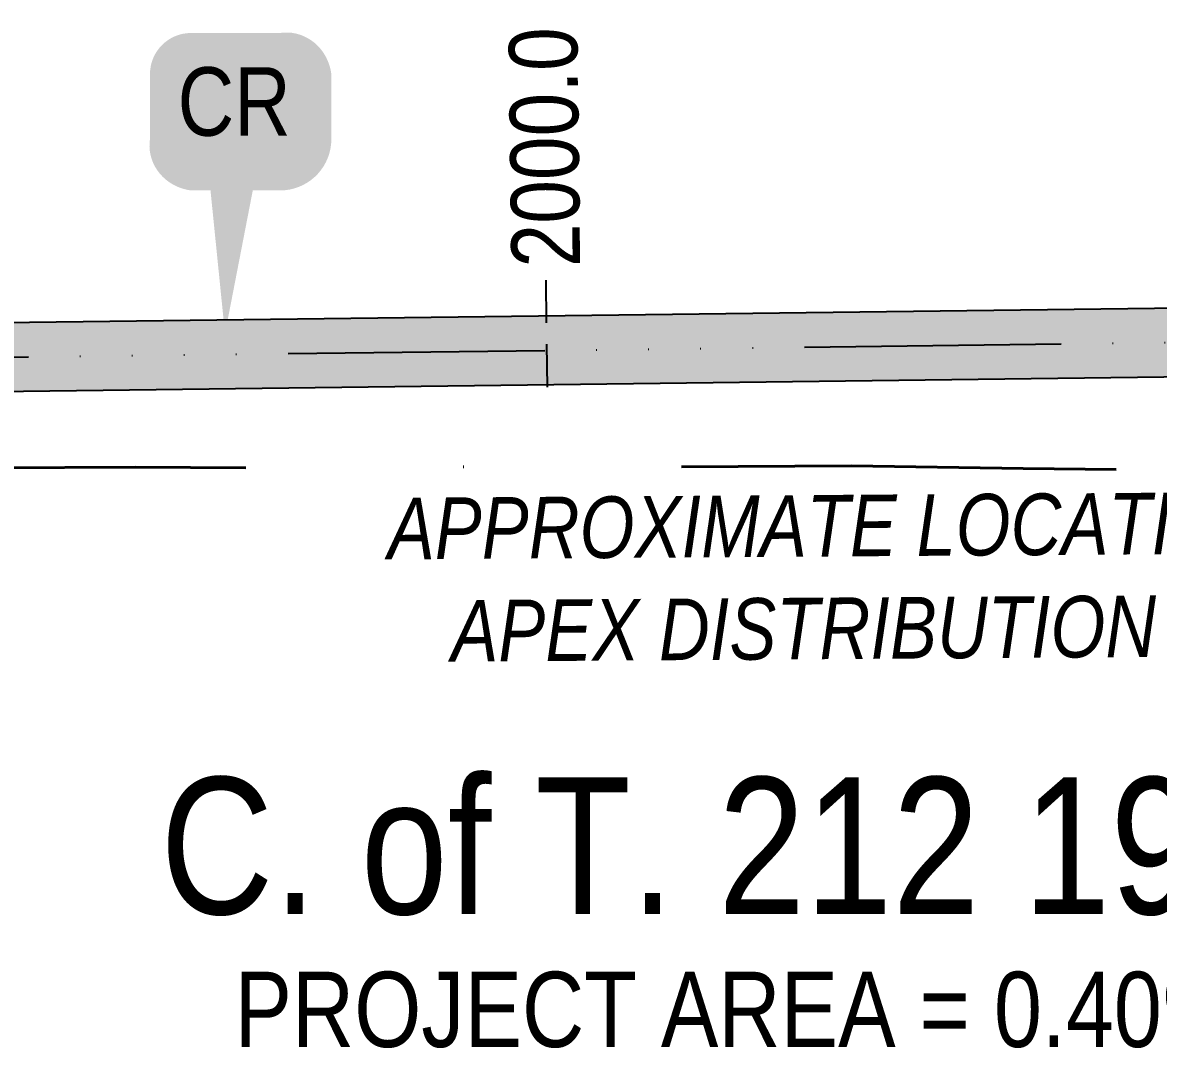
# Model space of a CAD drawing. Extents: x 57693 to 70573, y 5994359 to 6008381.
# Drawn here: x 64818.4 to 64984.2, y 6001895.5 to 6002047.8 of the extents above; entities that cross this region are included whole.
import ezdxf
from ezdxf.enums import TextEntityAlignment as Align

# ---------------------------------------------------------------- set-up
doc = ezdxf.new("R2010")
doc.units = 0
doc.header["$LTSCALE"] = 5
for name, pattern in [('COOP2', [10, 5, -1, 0, -1, 0, -1, 0, -1, 0, -1]), ('DASHDOT', [25.4, 12.7, -6.35, 0, -6.35]), ('foc-TIELINE', [1.875, 1.25, -0.625])]:
    doc.linetypes.add(name, pattern=pattern)
doc.layers.add('AS-RECON EXISTING', color=151, linetype='DASHDOT', lineweight=40)
for name, color, linetype in [('C-SYMBOL', 7, 'Continuous'), ('L-AREAREQUIRED', 7, 'Continuous'), ('P-APEX RECON PAY ITEMS', 240, 'Continuous'), ('P-APEX RECON-10m BUFFER', 51, 'COOP2'), ('P-APEX RECON-URBAN', 30, 'COOP2'), ('P-APEX RECON-WORK AREA', 104, 'Continuous'), ('P-BUFFER-PURPLE', 187, 'foc-TIELINE'), ('P-BUFFER-PURPLE-T', 187, 'Continuous')]:
    doc.layers.add(name, color=color, linetype=linetype)
doc.styles.add('1.8', font='ARIALN.TTF', dxfattribs={"height": 2})
doc.styles.add('100L', font='ARIALN.TTF', dxfattribs={"height": 11})
doc.styles.add('175L', font='ARIALN.TTF', dxfattribs={"height": 10})
doc.styles.add('80', font='ARIALN.TTF', dxfattribs={"height": 10})

# ---------------------------------------------------------------- blocks, each defined once
blk = doc.blocks.new('*U1757')
at = {"true_color": 0xffffa8}
h = blk.add_hatch(color=51, dxfattribs=at)
edge = h.paths.add_edge_path()
edge.add_line((-6.5, -11.5), (6.5, -11.5))
edge.add_arc((6.5, -5.5), 6, 270, 360)
edge.add_line((12.5, -5.5), (12.5, 4))
edge.add_arc((6.5, 4), 6, 0, 90)
edge.add_line((6.5, 10), (-6.5, 10))
edge.add_arc((-6.5, 4), 6, 90, 180)
edge.add_line((-12.5, 4), (-12.5, -5.5))
edge.add_arc((-6.5, -5.5), 6, 180, 270)
at = {"color": 240, "flags": 128}
blk.add_lwpolyline([(-6.5, -11.5, 3, 3, 0), (6.5, -11.5, 3, 3, 0.414214), (12.5, -5.5, 3, 3, 0), (12.5, 4, 3, 0, 0.414214), (6.5, 10, 0, 0, 0), (-6.5, 10, 0, 0, 0.414214), (-12.5, 4, 0, 0, 0), (-12.5, -5.5, 0, 3, 0.414214)], format="xyseb", close=True, dxfattribs=at)
for points in [[(-1.54, -33.93, 0, 10, 0), (0, 0, 5, 5, 0)], [(11.03, -3.01, 0, 10, 0), (0, 0, 5, 5, 0)]]:
    blk.add_lwpolyline(points, format="xyseb", dxfattribs=at)
at = {"color": 4, "style": '80'}
blk.add_attdef('OTHER_001', (-14.7, -5), '', height=10, dxfattribs=at)

msp = doc.modelspace()

# ---------------------------------------------------------------- hatches: boundary and pattern name
at = {"layer": 'P-APEX RECON-10m BUFFER'}
h = msp.add_hatch(color=256, dxfattribs=at)
h.dxf.hatch_style = 1
h.paths.add_polyline_path([(64342.176, 6001951.278), (64344.266, 6001954.426), (64358.754, 6001967.427), (64377.805, 6001975.994), (64379.788, 6001971.398), (64398.245, 6001979.435), (64397.368, 6001981.429), (64628.927, 6001991.626), (64689.85, 6001992.387), (64689.891, 6001987.339), (64695.038, 6001987.409), (64696.069, 6001898.568), (64696.642, 6001898.531), (64698.108, 6001788.777), (64702.378, 6001788.951), (64707.288, 6001792.855), (64705.03, 6001987.545), (64710.057, 6001987.613), (64709.979, 6001992.638), (64996.584, 6001996.217), (65054.025, 6002010.032), (65054.042, 6002007.747), (65074.197, 6002008.008), (65074.124, 6002013.108), (65097.855, 6002013.438), (65097.71, 6002023.429), (65073.98, 6002023.1), (65073.91, 6002027.947), (65053.899, 6002027.701), (65053.952, 6002020.292), (64995.337, 6002006.195), (64709.825, 6002002.63), (64709.749, 6002007.561), (64689.73, 6002007.347), (64689.77, 6002002.379), (64628.645, 6002001.616), (64393.055, 6001991.241), (64390.204, 6001997.726), (64371.868, 6001989.752), (64373.846, 6001985.17), (64353.238, 6001975.902), (64336.645, 6001961.013), (64332.784, 6001955.197), (64340.548, 6001951.742)])

# ---------------------------------------------------------------- linework, layer by layer
at = {"layer": 'AS-RECON EXISTING', "flags": 128}
msp.add_lwpolyline([(65105.109, 6001983.317), (65103.541, 6001983.317), (65092.23, 6001983.57), (65075.577, 6001983.633), (65050.189, 6001983.292), (65036.57, 6001983.18), (65017.846, 6001982.582), (64999.189, 6001982.56), (64985.398, 6001982.476), (64964.459, 6001982.711), (64939.381, 6001983.091), (64908.031, 6001982.881), (64885.18, 6001982.977), (64857.55, 6001982.768), (64834.783, 6001982.871), (64811.518, 6001982.785), (64796.645, 6001982.434), (64767.007, 6001982.601), (64727.172, 6001982.233), (64709.734, 6001982.272), (64687.762, 6001982.202), (64663.06, 6001982.184), (64644.221, 6001982.115), (64638.192, 6001981.99), (64631.167, 6001982.072), (64631.073, 6001982.049)], dxfattribs=at)
at = {"layer": 'P-APEX RECON-URBAN', "ltscale": 1.5, "flags": 128}
msp.add_lwpolyline([(62972.651, 6001761.193), (62973.385, 6001761.224), (62973.2, 6001778.287), (64071.864, 6001793.457), (64254.838, 6001906.242), (64279.24, 6001911.258), (64301.085, 6001922.167), (64318.958, 6001933.021), (64328.658, 6001939.95), (64340.455, 6001957.719), (64355.996, 6001971.664), (64378.494, 6001981.782), (64386.805, 6001985.965), (64628.786, 6001996.621), (64995.96, 6002001.206), (65065.744, 6002017.989), (65165.461, 6002019.373)], dxfattribs=at)
at = {"layer": 'P-APEX RECON-WORK AREA', "flags": 128}
msp.add_lwpolyline([(64709.979, 6001992.638), (64996.584, 6001996.217), (65054.025, 6002010.032), (65054.042, 6002007.747), (65074.197, 6002008.008), (65074.124, 6002013.108), (65097.855, 6002013.438), (65097.71, 6002023.429), (65073.98, 6002023.1), (65073.91, 6002027.947), (65053.899, 6002027.701), (65053.952, 6002020.292), (64995.337, 6002006.195), (64709.825, 6002002.63)], dxfattribs=at)
at = {"layer": 'P-BUFFER-PURPLE'}
msp.add_line((64894.974, 6001994.57), (64894.774, 6002010.569), dxfattribs=at)

# ---------------------------------------------------------------- block references
at = {"layer": 'P-APEX RECON PAY ITEMS'}
ref = msp.add_blockref('*U1757', (64849.44, 6002036.263), dxfattribs=dict(at, xscale=0.999252397, yscale=0.999252397, zscale=0.999252397))
ref.add_attrib('OTHER_001', 'CR', (64840.984, 6002031.263), dxfattribs={"layer": '0', "color": 4, "height": 9.9925, "style": '80'})

# ---------------------------------------------------------------- texts
at = {"layer": 'AS-RECON EXISTING', "linetype": 'Continuous', "insert": (64871.997, 6001978.408), "char_height": 8.98561, "attachment_point": 1, "rotation": 0.38475, "style": '80'}
msp.add_mtext_dynamic_manual_height_columns('\\pi-0.37831;{\\fArial Narrow|b0|i1|c0|p18;APPROXIMATE LOCATION OF \\P\\pi8.8004;APEX DISTRIBUTION LINE}', width=146.7459, gutter_width=44.962, heights=[0], dxfattribs=at)
at = {"layer": 'C-SYMBOL', "color": 3, "style": '175L'}
msp.add_text('C. of T. 212 195 617 +1', height=19.98505, rotation=359.99999, dxfattribs=at).set_placement((64959.057, 6001911.662), align=Align.BOTTOM_CENTER)
at = {"layer": 'L-AREAREQUIRED', "color": 5, "style": '100L'}
msp.add_text('PROJECT AREA = 0.409 HA  1.01 AC.', height=10.99178, rotation=359.99999, dxfattribs=at).set_placement((64958.973, 6001894.961), align=Align.BOTTOM_CENTER)
at = {"layer": 'P-BUFFER-PURPLE-T', "style": '1.8'}
msp.add_text('2000.0', height=10, rotation=90.71534, dxfattribs=at).set_placement((64894.537, 6002029.567), align=Align.MIDDLE_CENTER)

doc.saveas('drawing.dxf')
